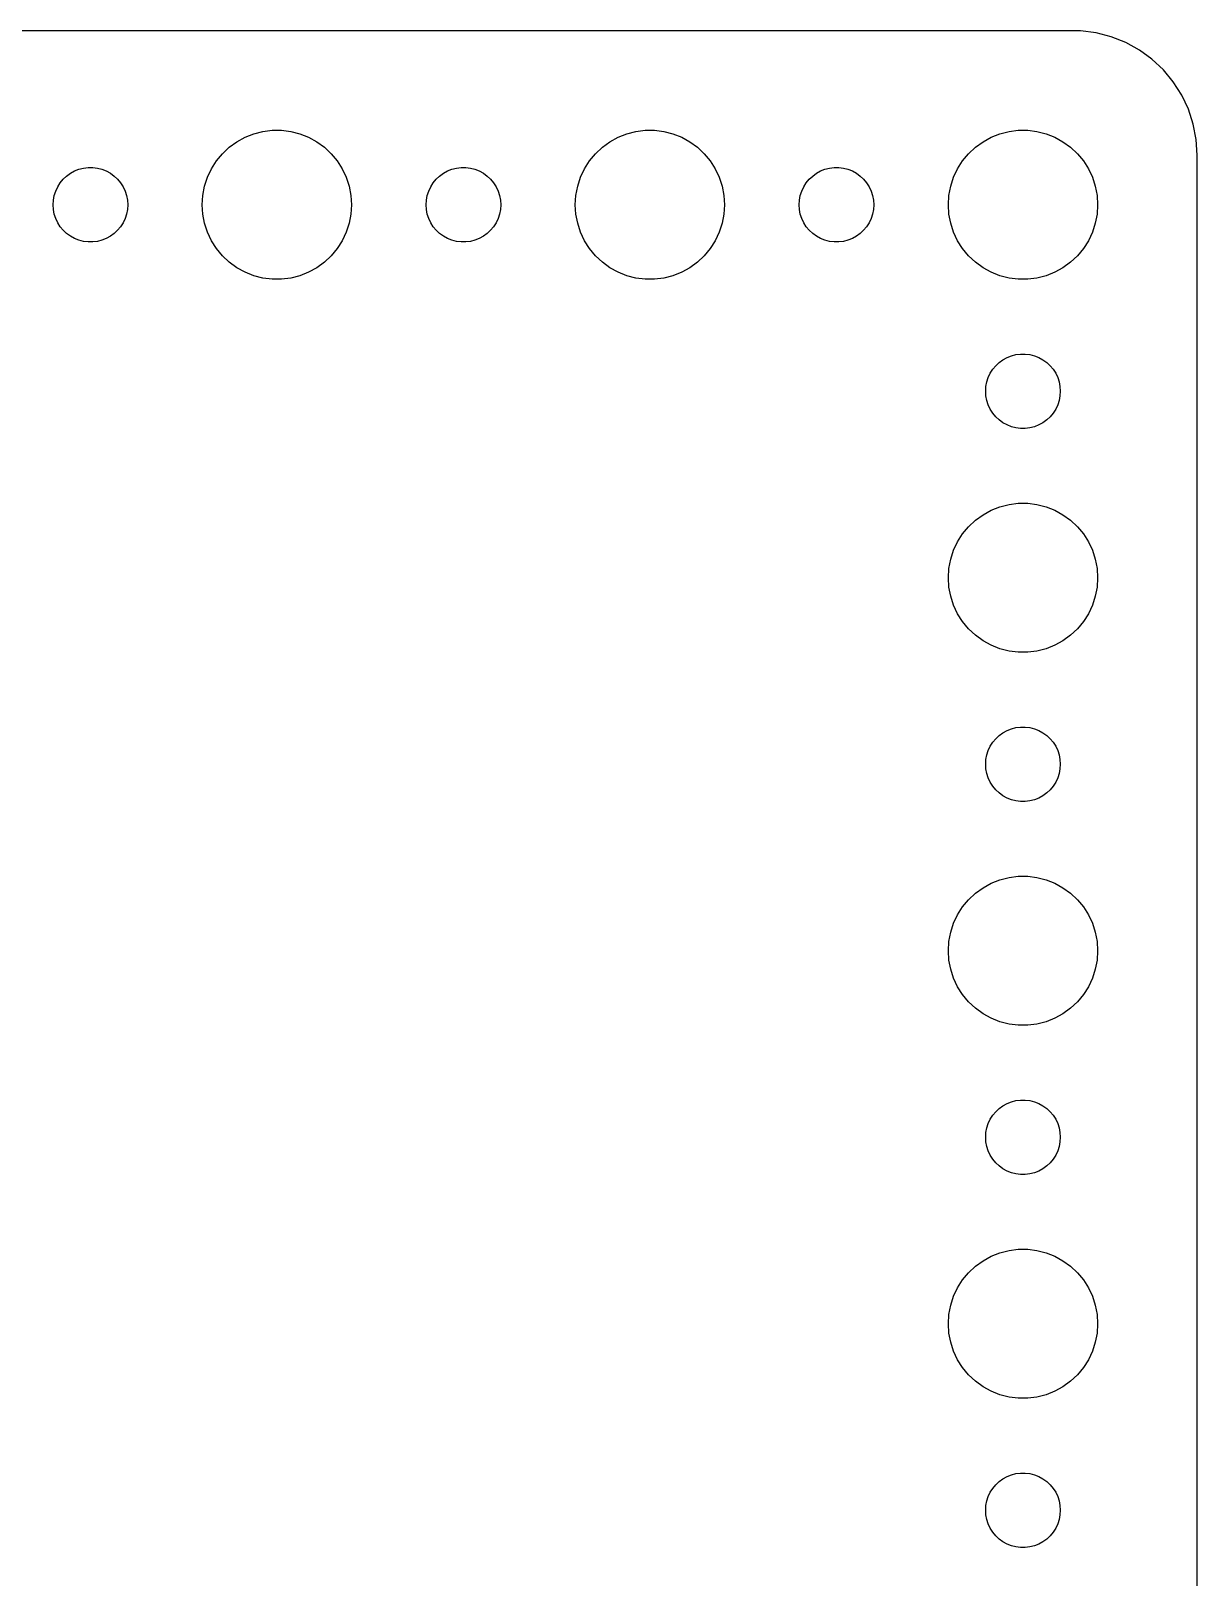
# Model space of a CAD drawing. Header units: metres. Extents: x -44 to 44, y -59 to 59.
# Drawn here: x -2.4 to 44.5, y -2.7 to 59.5 of the extents above; entities that cross this region are included whole.
import ezdxf

# ---------------------------------------------------------------- set-up
doc = ezdxf.new("R2010")
doc.units = ezdxf.units.M

msp = doc.modelspace()

# ---------------------------------------------------------------- linework, layer by layer
for p, q in [((39.8139, 59.4901), (-39.8139, 59.4901)), ((40.4369, 59.4114), (39.8139, 59.4901)), ((41.0451, 59.2553), (40.4369, 59.4114)), ((41.6289, 59.0241), (41.0451, 59.2553)), ((42.1791, 58.7216), (41.6289, 59.0241)), ((42.6871, 58.3526), (42.1791, 58.7216)), ((43.1448, 57.9227), (42.6871, 58.3526)), ((43.5451, 57.4389), (43.1448, 57.9227)), ((43.8815, 56.9088), (43.5451, 57.4389)), ((44.1489, 56.3406), (43.8815, 56.9088)), ((44.3429, 55.7434), (44.1489, 56.3406)), ((6.22266, 55.2145), (6.57294, 55.3532)), ((6.57294, 55.3532), (6.93785, 55.4469)), ((6.93785, 55.4469), (7.31161, 55.4941)), ((7.31161, 55.4941), (7.68837, 55.4941)), ((7.68837, 55.4941), (8.06213, 55.4469)), ((8.06213, 55.4469), (8.42705, 55.3532)), ((8.42705, 55.3532), (8.77733, 55.2145)), ((21.2227, 55.2145), (21.5729, 55.3532)), ((21.5729, 55.3532), (21.9379, 55.4469)), ((21.9379, 55.4469), (22.3116, 55.4941)), ((22.3116, 55.4941), (22.6884, 55.4941)), ((22.6884, 55.4941), (23.0621, 55.4469)), ((23.0621, 55.4469), (23.427, 55.3532)), ((23.427, 55.3532), (23.7773, 55.2145)), ((36.2227, 55.2145), (36.5729, 55.3532)), ((36.5729, 55.3532), (36.9379, 55.4469)), ((36.9379, 55.4469), (37.3116, 55.4941)), ((37.3116, 55.4941), (37.6884, 55.4941)), ((37.6884, 55.4941), (38.0621, 55.4469)), ((38.0621, 55.4469), (38.427, 55.3532)), ((38.427, 55.3532), (38.7773, 55.2145)), ((44.4606, 55.1267), (44.3429, 55.7434)), ((5.31308, 54.5536), (5.58772, 54.8115)), ((5.58772, 54.8115), (5.89252, 55.033)), ((5.89252, 55.033), (6.22266, 55.2145)), ((8.77733, 55.2145), (9.10747, 55.033)), ((9.10747, 55.033), (9.41226, 54.8115)), ((9.41226, 54.8115), (9.6869, 54.5536)), ((20.3131, 54.5536), (20.5877, 54.8115)), ((20.5877, 54.8115), (20.8925, 55.033)), ((20.8925, 55.033), (21.2227, 55.2145)), ((23.7773, 55.2145), (24.1075, 55.033)), ((24.1075, 55.033), (24.4123, 54.8115)), ((24.4123, 54.8115), (24.6869, 54.5536)), ((35.3131, 54.5536), (35.5877, 54.8115)), ((35.5877, 54.8115), (35.8925, 55.033)), ((35.8925, 55.033), (36.2227, 55.2145)), ((38.7773, 55.2145), (39.1075, 55.033)), ((39.1075, 55.033), (39.4123, 54.8115)), ((39.4123, 54.8115), (39.6869, 54.5536)), ((44.5, 54.5), (44.4606, 55.1267)), ((4.87108, 53.9453), (5.07294, 54.2634)), ((5.07294, 54.2634), (5.31308, 54.5536)), ((9.6869, 54.5536), (9.92705, 54.2634)), ((9.92705, 54.2634), (10.1289, 53.9453)), ((19.8711, 53.9453), (20.0729, 54.2634)), ((20.0729, 54.2634), (20.3131, 54.5536)), ((24.6869, 54.5536), (24.927, 54.2634)), ((24.927, 54.2634), (25.1289, 53.9453)), ((34.8711, 53.9453), (35.0729, 54.2634)), ((35.0729, 54.2634), (35.3131, 54.5536)), ((39.6869, 54.5536), (39.927, 54.2634)), ((39.927, 54.2634), (40.1289, 53.9453)), ((44.5, -54.5), (44.5, 54.5)), ((-1.21352, 53.3817), (-1.09344, 53.5268)), ((-1.09344, 53.5268), (-0.95613, 53.6558)), ((-0.95613, 53.6558), (-0.80373, 53.7665)), ((-0.80373, 53.7665), (-0.63866, 53.8572)), ((-0.63866, 53.8572), (-0.46352, 53.9266)), ((-0.46352, 53.9266), (-0.28107, 53.9734)), ((-0.28107, 53.9734), (-0.09418, 53.997)), ((-0.09418, 53.997), (0.09418, 53.997)), ((0.09418, 53.997), (0.28107, 53.9734)), ((0.28107, 53.9734), (0.46352, 53.9266)), ((0.46352, 53.9266), (0.63866, 53.8572)), ((0.63866, 53.8572), (0.80373, 53.7665)), ((0.80373, 53.7665), (0.95613, 53.6558)), ((0.95613, 53.6558), (1.09344, 53.5268)), ((1.09344, 53.5268), (1.21352, 53.3817)), ((4.59424, 53.2461), (4.71066, 53.6044)), ((4.71066, 53.6044), (4.87108, 53.9453)), ((10.1289, 53.9453), (10.2893, 53.6044)), ((10.2893, 53.6044), (10.4057, 53.2461)), ((13.7865, 53.3817), (13.9065, 53.5268)), ((13.9065, 53.5268), (14.0439, 53.6558)), ((14.0439, 53.6558), (14.1963, 53.7665)), ((14.1963, 53.7665), (14.3613, 53.8572)), ((14.3613, 53.8572), (14.5365, 53.9266)), ((14.5365, 53.9266), (14.7189, 53.9734)), ((14.7189, 53.9734), (14.9058, 53.997)), ((14.9058, 53.997), (15.0942, 53.997)), ((15.0942, 53.997), (15.2811, 53.9734)), ((15.2811, 53.9734), (15.4635, 53.9266)), ((15.4635, 53.9266), (15.6387, 53.8572)), ((15.6387, 53.8572), (15.8037, 53.7665)), ((15.8037, 53.7665), (15.9561, 53.6558)), ((15.9561, 53.6558), (16.0934, 53.5268)), ((16.0934, 53.5268), (16.2135, 53.3817)), ((19.5942, 53.2461), (19.7107, 53.6044)), ((19.7107, 53.6044), (19.8711, 53.9453)), ((25.1289, 53.9453), (25.2893, 53.6044)), ((25.2893, 53.6044), (25.4057, 53.2461)), ((28.7865, 53.3817), (28.9065, 53.5268)), ((28.9065, 53.5268), (29.0439, 53.6558)), ((29.0439, 53.6558), (29.1963, 53.7665)), ((29.1963, 53.7665), (29.3613, 53.8572)), ((29.3613, 53.8572), (29.5365, 53.9266)), ((29.5365, 53.9266), (29.7189, 53.9734)), ((29.7189, 53.9734), (29.9058, 53.997)), ((29.9058, 53.997), (30.0942, 53.997)), ((30.0942, 53.997), (30.2811, 53.9734)), ((30.2811, 53.9734), (30.4635, 53.9266)), ((30.4635, 53.9266), (30.6387, 53.8572)), ((30.6387, 53.8572), (30.8037, 53.7665)), ((30.8037, 53.7665), (30.9561, 53.6558)), ((30.9561, 53.6558), (31.0934, 53.5268)), ((31.0934, 53.5268), (31.2135, 53.3817)), ((34.5942, 53.2461), (34.7107, 53.6044)), ((34.7107, 53.6044), (34.8711, 53.9453)), ((40.1289, 53.9453), (40.2893, 53.6044)), ((40.2893, 53.6044), (40.4057, 53.2461)), ((-1.48816, 52.688), (-1.45287, 52.873)), ((-1.45287, 52.873), (-1.39465, 53.0522)), ((-1.39465, 53.0522), (-1.31445, 53.2226)), ((-1.31445, 53.2226), (-1.21352, 53.3817)), ((1.21352, 53.3817), (1.31445, 53.2226)), ((1.31445, 53.2226), (1.39465, 53.0522)), ((1.39465, 53.0522), (1.45287, 52.873)), ((1.45287, 52.873), (1.48816, 52.688)), ((4.5, 52.5), (4.52365, 52.876)), ((4.52365, 52.876), (4.59424, 53.2461)), ((10.4057, 53.2461), (10.4763, 52.876)), ((10.4763, 52.876), (10.5, 52.5)), ((13.5118, 52.688), (13.5471, 52.873)), ((13.5471, 52.873), (13.6053, 53.0522)), ((13.6053, 53.0522), (13.6855, 53.2226)), ((13.6855, 53.2226), (13.7865, 53.3817)), ((16.2135, 53.3817), (16.3145, 53.2226)), ((16.3145, 53.2226), (16.3947, 53.0522)), ((16.3947, 53.0522), (16.4529, 52.873)), ((16.4529, 52.873), (16.4882, 52.688)), ((19.5, 52.5), (19.5237, 52.876)), ((19.5237, 52.876), (19.5942, 53.2461)), ((25.4057, 53.2461), (25.4763, 52.876)), ((25.4763, 52.876), (25.5, 52.5)), ((28.5118, 52.688), (28.5471, 52.873)), ((28.5471, 52.873), (28.6053, 53.0522)), ((28.6053, 53.0522), (28.6855, 53.2226)), ((28.6855, 53.2226), (28.7865, 53.3817)), ((31.2135, 53.3817), (31.3145, 53.2226)), ((31.3145, 53.2226), (31.3947, 53.0522)), ((31.3947, 53.0522), (31.4529, 52.873)), ((31.4529, 52.873), (31.4882, 52.688)), ((34.5, 52.5), (34.5237, 52.876)), ((34.5237, 52.876), (34.5942, 53.2461)), ((40.4057, 53.2461), (40.4763, 52.876)), ((40.4763, 52.876), (40.5, 52.5)), ((-1.5, 52.5), (-1.48816, 52.688)), ((-1.48816, 52.312), (-1.5, 52.5)), ((-1.45287, 52.127), (-1.48816, 52.312)), ((1.48816, 52.312), (1.45287, 52.127)), ((1.48816, 52.688), (1.5, 52.5)), ((1.5, 52.5), (1.48816, 52.312)), ((4.52365, 52.124), (4.5, 52.5)), ((10.5, 52.5), (10.4763, 52.124)), ((13.5, 52.5), (13.5118, 52.688)), ((13.5118, 52.312), (13.5, 52.5)), ((13.5471, 52.127), (13.5118, 52.312)), ((16.4882, 52.312), (16.4529, 52.127)), ((16.4882, 52.688), (16.5, 52.5)), ((16.5, 52.5), (16.4882, 52.312)), ((19.5237, 52.124), (19.5, 52.5)), ((25.5, 52.5), (25.4763, 52.124)), ((28.5, 52.5), (28.5118, 52.688)), ((28.5118, 52.312), (28.5, 52.5)), ((28.5471, 52.127), (28.5118, 52.312)), ((31.4882, 52.312), (31.4529, 52.127)), ((31.4882, 52.688), (31.5, 52.5)), ((31.5, 52.5), (31.4882, 52.312)), ((34.5237, 52.124), (34.5, 52.5)), ((40.5, 52.5), (40.4763, 52.124)), ((-1.39465, 51.9478), (-1.45287, 52.127)), ((-1.31445, 51.7774), (-1.39465, 51.9478)), ((-1.21352, 51.6183), (-1.31445, 51.7774)), ((-1.09344, 51.4732), (-1.21352, 51.6183)), ((1.21352, 51.6183), (1.09344, 51.4732)), ((1.31445, 51.7774), (1.21352, 51.6183)), ((1.39465, 51.9478), (1.31445, 51.7774)), ((1.45287, 52.127), (1.39465, 51.9478)), ((4.59424, 51.7539), (4.52365, 52.124)), ((4.71066, 51.3956), (4.59424, 51.7539)), ((10.4057, 51.7539), (10.2893, 51.3956)), ((10.4763, 52.124), (10.4057, 51.7539)), ((13.6053, 51.9478), (13.5471, 52.127)), ((13.6855, 51.7774), (13.6053, 51.9478)), ((13.7865, 51.6183), (13.6855, 51.7774)), ((13.9065, 51.4732), (13.7865, 51.6183)), ((16.2135, 51.6183), (16.0934, 51.4732)), ((16.3145, 51.7774), (16.2135, 51.6183)), ((16.3947, 51.9478), (16.3145, 51.7774)), ((16.4529, 52.127), (16.3947, 51.9478)), ((19.5942, 51.7539), (19.5237, 52.124)), ((19.7107, 51.3956), (19.5942, 51.7539)), ((25.4057, 51.7539), (25.2893, 51.3956)), ((25.4763, 52.124), (25.4057, 51.7539)), ((28.6053, 51.9478), (28.5471, 52.127)), ((28.6855, 51.7774), (28.6053, 51.9478)), ((28.7865, 51.6183), (28.6855, 51.7774)), ((28.9065, 51.4732), (28.7865, 51.6183)), ((31.2135, 51.6183), (31.0934, 51.4732)), ((31.3145, 51.7774), (31.2135, 51.6183)), ((31.3947, 51.9478), (31.3145, 51.7774)), ((31.4529, 52.127), (31.3947, 51.9478)), ((34.5942, 51.7539), (34.5237, 52.124)), ((34.7107, 51.3956), (34.5942, 51.7539)), ((40.4057, 51.7539), (40.2893, 51.3956)), ((40.4763, 52.124), (40.4057, 51.7539)), ((-0.95613, 51.3442), (-1.09344, 51.4732)), ((-0.80373, 51.2335), (-0.95613, 51.3442)), ((-0.63866, 51.1428), (-0.80373, 51.2335)), ((-0.46352, 51.0734), (-0.63866, 51.1428)), ((-0.28107, 51.0266), (-0.46352, 51.0734)), ((-0.09418, 51.003), (-0.28107, 51.0266)), ((0.09418, 51.003), (-0.09418, 51.003)), ((0.28107, 51.0266), (0.09418, 51.003)), ((0.46352, 51.0734), (0.28107, 51.0266)), ((0.63866, 51.1428), (0.46352, 51.0734)), ((0.80373, 51.2335), (0.63866, 51.1428)), ((0.95613, 51.3442), (0.80373, 51.2335)), ((1.09344, 51.4732), (0.95613, 51.3442)), ((4.87108, 51.0547), (4.71066, 51.3956)), ((5.07294, 50.7366), (4.87108, 51.0547)), ((10.1289, 51.0547), (9.92705, 50.7366)), ((10.2893, 51.3956), (10.1289, 51.0547)), ((14.0439, 51.3442), (13.9065, 51.4732)), ((14.1963, 51.2335), (14.0439, 51.3442)), ((14.3613, 51.1428), (14.1963, 51.2335)), ((14.5365, 51.0734), (14.3613, 51.1428)), ((14.7189, 51.0266), (14.5365, 51.0734)), ((14.9058, 51.003), (14.7189, 51.0266)), ((15.0942, 51.003), (14.9058, 51.003)), ((15.2811, 51.0266), (15.0942, 51.003)), ((15.4635, 51.0734), (15.2811, 51.0266)), ((15.6387, 51.1428), (15.4635, 51.0734)), ((15.8037, 51.2335), (15.6387, 51.1428)), ((15.9561, 51.3442), (15.8037, 51.2335)), ((16.0934, 51.4732), (15.9561, 51.3442)), ((19.8711, 51.0547), (19.7107, 51.3956)), ((20.0729, 50.7366), (19.8711, 51.0547)), ((25.1289, 51.0547), (24.927, 50.7366)), ((25.2893, 51.3956), (25.1289, 51.0547)), ((29.0439, 51.3442), (28.9065, 51.4732)), ((29.1963, 51.2335), (29.0439, 51.3442)), ((29.3613, 51.1428), (29.1963, 51.2335)), ((29.5365, 51.0734), (29.3613, 51.1428)), ((29.7189, 51.0266), (29.5365, 51.0734)), ((29.9058, 51.003), (29.7189, 51.0266)), ((30.0942, 51.003), (29.9058, 51.003)), ((30.2811, 51.0266), (30.0942, 51.003)), ((30.4635, 51.0734), (30.2811, 51.0266)), ((30.6387, 51.1428), (30.4635, 51.0734)), ((30.8037, 51.2335), (30.6387, 51.1428)), ((30.9561, 51.3442), (30.8037, 51.2335)), ((31.0934, 51.4732), (30.9561, 51.3442)), ((34.8711, 51.0547), (34.7107, 51.3956)), ((35.0729, 50.7366), (34.8711, 51.0547)), ((40.1289, 51.0547), (39.927, 50.7366)), ((40.2893, 51.3956), (40.1289, 51.0547)), ((5.31308, 50.4464), (5.07294, 50.7366)), ((5.58772, 50.1885), (5.31308, 50.4464)), ((9.6869, 50.4464), (9.41226, 50.1885)), ((9.92705, 50.7366), (9.6869, 50.4464)), ((20.3131, 50.4464), (20.0729, 50.7366)), ((20.5877, 50.1885), (20.3131, 50.4464)), ((24.6869, 50.4464), (24.4123, 50.1885)), ((24.927, 50.7366), (24.6869, 50.4464)), ((35.3131, 50.4464), (35.0729, 50.7366)), ((35.5877, 50.1885), (35.3131, 50.4464)), ((39.6869, 50.4464), (39.4123, 50.1885)), ((39.927, 50.7366), (39.6869, 50.4464)), ((5.89252, 49.967), (5.58772, 50.1885)), ((6.22266, 49.7855), (5.89252, 49.967)), ((6.57294, 49.6468), (6.22266, 49.7855)), ((8.77733, 49.7855), (8.42705, 49.6468)), ((9.10747, 49.967), (8.77733, 49.7855)), ((9.41226, 50.1885), (9.10747, 49.967)), ((20.8925, 49.967), (20.5877, 50.1885)), ((21.2227, 49.7855), (20.8925, 49.967)), ((21.5729, 49.6468), (21.2227, 49.7855)), ((23.7773, 49.7855), (23.427, 49.6468)), ((24.1075, 49.967), (23.7773, 49.7855)), ((24.4123, 50.1885), (24.1075, 49.967)), ((35.8925, 49.967), (35.5877, 50.1885)), ((36.2227, 49.7855), (35.8925, 49.967)), ((36.5729, 49.6468), (36.2227, 49.7855)), ((38.7773, 49.7855), (38.427, 49.6468)), ((39.1075, 49.967), (38.7773, 49.7855)), ((39.4123, 50.1885), (39.1075, 49.967)), ((6.93785, 49.5531), (6.57294, 49.6468)), ((7.31161, 49.5059), (6.93785, 49.5531)), ((7.68837, 49.5059), (7.31161, 49.5059)), ((8.06213, 49.5531), (7.68837, 49.5059)), ((8.42705, 49.6468), (8.06213, 49.5531)), ((21.9379, 49.5531), (21.5729, 49.6468)), ((22.3116, 49.5059), (21.9379, 49.5531)), ((22.6884, 49.5059), (22.3116, 49.5059)), ((23.0621, 49.5531), (22.6884, 49.5059)), ((23.427, 49.6468), (23.0621, 49.5531)), ((36.9379, 49.5531), (36.5729, 49.6468)), ((37.3116, 49.5059), (36.9379, 49.5531)), ((37.6884, 49.5059), (37.3116, 49.5059)), ((38.0621, 49.5531), (37.6884, 49.5059)), ((38.427, 49.6468), (38.0621, 49.5531)), ((36.2865, 45.8817), (36.4065, 46.0268)), ((36.4065, 46.0268), (36.5439, 46.1558)), ((36.5439, 46.1558), (36.6963, 46.2665)), ((36.6963, 46.2665), (36.8613, 46.3572)), ((36.8613, 46.3572), (37.0365, 46.4266)), ((37.0365, 46.4266), (37.2189, 46.4734)), ((37.2189, 46.4734), (37.4058, 46.497)), ((37.4058, 46.497), (37.5942, 46.497)), ((37.5942, 46.497), (37.7811, 46.4734)), ((37.7811, 46.4734), (37.9635, 46.4266)), ((37.9635, 46.4266), (38.1387, 46.3572)), ((38.1387, 46.3572), (38.3037, 46.2665)), ((38.3037, 46.2665), (38.4561, 46.1558)), ((38.4561, 46.1558), (38.5934, 46.0268)), ((38.5934, 46.0268), (38.7135, 45.8817)), ((36.0471, 45.373), (36.1053, 45.5522)), ((36.1053, 45.5522), (36.1855, 45.7226)), ((36.1855, 45.7226), (36.2865, 45.8817)), ((38.7135, 45.8817), (38.8145, 45.7226)), ((38.8145, 45.7226), (38.8947, 45.5522)), ((38.8947, 45.5522), (38.9529, 45.373)), ((36, 45), (36.0118, 45.188)), ((36.0118, 44.812), (36, 45)), ((36.0118, 45.188), (36.0471, 45.373)), ((36.0471, 44.627), (36.0118, 44.812)), ((38.9529, 45.373), (38.9882, 45.188)), ((38.9882, 44.812), (38.9529, 44.627)), ((38.9882, 45.188), (39, 45)), ((39, 45), (38.9882, 44.812)), ((36.1053, 44.4478), (36.0471, 44.627)), ((36.1855, 44.2774), (36.1053, 44.4478)), ((36.2865, 44.1183), (36.1855, 44.2774)), ((38.8145, 44.2774), (38.7135, 44.1183)), ((38.8947, 44.4478), (38.8145, 44.2774)), ((38.9529, 44.627), (38.8947, 44.4478)), ((36.4065, 43.9732), (36.2865, 44.1183)), ((36.5439, 43.8442), (36.4065, 43.9732)), ((36.6963, 43.7335), (36.5439, 43.8442)), ((36.8613, 43.6428), (36.6963, 43.7335)), ((37.0365, 43.5734), (36.8613, 43.6428)), ((37.2189, 43.5266), (37.0365, 43.5734)), ((37.4058, 43.503), (37.2189, 43.5266)), ((37.7811, 43.5266), (37.5942, 43.503)), ((37.9635, 43.5734), (37.7811, 43.5266)), ((38.1387, 43.6428), (37.9635, 43.5734)), ((38.3037, 43.7335), (38.1387, 43.6428)), ((38.4561, 43.8442), (38.3037, 43.7335)), ((38.5934, 43.9732), (38.4561, 43.8442)), ((38.7135, 44.1183), (38.5934, 43.9732)), ((37.5942, 43.503), (37.4058, 43.503)), ((36.5729, 40.3532), (36.9379, 40.4469)), ((36.9379, 40.4469), (37.3116, 40.4941)), ((37.3116, 40.4941), (37.6884, 40.4941)), ((37.6884, 40.4941), (38.0621, 40.4469)), ((38.0621, 40.4469), (38.427, 40.3532)), ((35.3131, 39.5536), (35.5877, 39.8115)), ((35.5877, 39.8115), (35.8925, 40.033)), ((35.8925, 40.033), (36.2227, 40.2145)), ((36.2227, 40.2145), (36.5729, 40.3532)), ((38.427, 40.3532), (38.7773, 40.2145)), ((38.7773, 40.2145), (39.1075, 40.033)), ((39.1075, 40.033), (39.4123, 39.8115)), ((39.4123, 39.8115), (39.6869, 39.5536)), ((34.8711, 38.9453), (35.0729, 39.2634)), ((35.0729, 39.2634), (35.3131, 39.5536)), ((39.6869, 39.5536), (39.927, 39.2634)), ((39.927, 39.2634), (40.1289, 38.9453)), ((34.5942, 38.2461), (34.7107, 38.6044)), ((34.7107, 38.6044), (34.8711, 38.9453)), ((40.1289, 38.9453), (40.2893, 38.6044)), ((40.2893, 38.6044), (40.4057, 38.2461)), ((34.5237, 37.876), (34.5942, 38.2461)), ((40.4057, 38.2461), (40.4763, 37.876)), ((34.5, 37.5), (34.5237, 37.876)), ((34.5237, 37.124), (34.5, 37.5)), ((40.4763, 37.876), (40.5, 37.5)), ((40.5, 37.5), (40.4763, 37.124)), ((34.5942, 36.7539), (34.5237, 37.124)), ((34.7107, 36.3956), (34.5942, 36.7539)), ((40.4057, 36.7539), (40.2893, 36.3956)), ((40.4763, 37.124), (40.4057, 36.7539)), ((34.8711, 36.0547), (34.7107, 36.3956)), ((40.2893, 36.3956), (40.1289, 36.0547)), ((35.0729, 35.7366), (34.8711, 36.0547)), ((35.3131, 35.4464), (35.0729, 35.7366)), ((35.5877, 35.1885), (35.3131, 35.4464)), ((39.6869, 35.4464), (39.4123, 35.1885)), ((39.927, 35.7366), (39.6869, 35.4464)), ((40.1289, 36.0547), (39.927, 35.7366)), ((35.8925, 34.967), (35.5877, 35.1885)), ((36.2227, 34.7855), (35.8925, 34.967)), ((39.1075, 34.967), (38.7773, 34.7855)), ((39.4123, 35.1885), (39.1075, 34.967)), ((36.5729, 34.6468), (36.2227, 34.7855)), ((36.9379, 34.5531), (36.5729, 34.6468)), ((37.3116, 34.5059), (36.9379, 34.5531)), ((37.6884, 34.5059), (37.3116, 34.5059)), ((38.0621, 34.5531), (37.6884, 34.5059)), ((38.427, 34.6468), (38.0621, 34.5531)), ((38.7773, 34.7855), (38.427, 34.6468)), ((36.4065, 31.0268), (36.5439, 31.1558)), ((36.5439, 31.1558), (36.6963, 31.2665)), ((36.6963, 31.2665), (36.8613, 31.3572)), ((36.8613, 31.3572), (37.0365, 31.4266)), ((37.0365, 31.4266), (37.2189, 31.4734)), ((37.2189, 31.4734), (37.4058, 31.497)), ((37.4058, 31.497), (37.5942, 31.497)), ((37.5942, 31.497), (37.7811, 31.4734)), ((37.7811, 31.4734), (37.9635, 31.4266)), ((37.9635, 31.4266), (38.1387, 31.3572)), ((38.1387, 31.3572), (38.3037, 31.2665)), ((38.3037, 31.2665), (38.4561, 31.1558)), ((38.4561, 31.1558), (38.5934, 31.0268)), ((36.0471, 30.373), (36.1053, 30.5522)), ((36.1053, 30.5522), (36.1855, 30.7226)), ((36.1855, 30.7226), (36.2865, 30.8817)), ((36.2865, 30.8817), (36.4065, 31.0268)), ((38.5934, 31.0268), (38.7135, 30.8817)), ((38.7135, 30.8817), (38.8145, 30.7226)), ((38.8145, 30.7226), (38.8947, 30.5522)), ((38.8947, 30.5522), (38.9529, 30.373)), ((36, 30), (36.0118, 30.188)), ((36.0118, 29.812), (36, 30)), ((36.0118, 30.188), (36.0471, 30.373)), ((38.9529, 30.373), (38.9882, 30.188)), ((38.9882, 30.188), (39, 30)), ((39, 30), (38.9882, 29.812)), ((36.0471, 29.627), (36.0118, 29.812)), ((36.1053, 29.4478), (36.0471, 29.627)), ((36.1855, 29.2774), (36.1053, 29.4478)), ((36.2865, 29.1183), (36.1855, 29.2774)), ((38.8145, 29.2774), (38.7135, 29.1183)), ((38.8947, 29.4478), (38.8145, 29.2774)), ((38.9529, 29.627), (38.8947, 29.4478)), ((38.9882, 29.812), (38.9529, 29.627)), ((36.4065, 28.9732), (36.2865, 29.1183)), ((36.5439, 28.8442), (36.4065, 28.9732)), ((36.6963, 28.7335), (36.5439, 28.8442)), ((36.8613, 28.6427), (36.6963, 28.7335)), ((37.0365, 28.5734), (36.8613, 28.6427)), ((38.1387, 28.6427), (37.9635, 28.5734)), ((38.3037, 28.7335), (38.1387, 28.6427)), ((38.4561, 28.8442), (38.3037, 28.7335)), ((38.5934, 28.9732), (38.4561, 28.8442)), ((38.7135, 29.1183), (38.5934, 28.9732)), ((37.2189, 28.5266), (37.0365, 28.5734)), ((37.4058, 28.503), (37.2189, 28.5266)), ((37.5942, 28.503), (37.4058, 28.503)), ((37.7811, 28.5266), (37.5942, 28.503)), ((37.9635, 28.5734), (37.7811, 28.5266)), ((36.9379, 25.4469), (37.3116, 25.4941)), ((37.3116, 25.4941), (37.6884, 25.4941)), ((37.6884, 25.4941), (38.0621, 25.4469)), ((35.5877, 24.8115), (35.8925, 25.033)), ((35.8925, 25.033), (36.2227, 25.2145)), ((36.2227, 25.2145), (36.5729, 25.3532)), ((36.5729, 25.3532), (36.9379, 25.4469)), ((38.0621, 25.4469), (38.427, 25.3532)), ((38.427, 25.3532), (38.7773, 25.2145)), ((38.7773, 25.2145), (39.1075, 25.033)), ((39.1075, 25.033), (39.4123, 24.8115)), ((34.8711, 23.9453), (35.0729, 24.2634)), ((35.0729, 24.2634), (35.3131, 24.5536)), ((35.3131, 24.5536), (35.5877, 24.8115)), ((39.4123, 24.8115), (39.6869, 24.5536)), ((39.6869, 24.5536), (39.927, 24.2634)), ((39.927, 24.2634), (40.1289, 23.9453)), ((34.7107, 23.6044), (34.8711, 23.9453)), ((40.1289, 23.9453), (40.2893, 23.6044)), ((34.5237, 22.876), (34.5942, 23.2461)), ((34.5942, 23.2461), (34.7107, 23.6044)), ((40.2893, 23.6044), (40.4057, 23.2461)), ((40.4057, 23.2461), (40.4763, 22.876)), ((34.5, 22.5), (34.5237, 22.876)), ((34.5237, 22.124), (34.5, 22.5)), ((40.4763, 22.876), (40.5, 22.5)), ((40.5, 22.5), (40.4763, 22.124)), ((34.5942, 21.7539), (34.5237, 22.124)), ((40.4763, 22.124), (40.4057, 21.7539)), ((34.7107, 21.3956), (34.5942, 21.7539)), ((34.8711, 21.0547), (34.7107, 21.3956)), ((40.2893, 21.3956), (40.1289, 21.0547)), ((40.4057, 21.7539), (40.2893, 21.3956)), ((35.0729, 20.7366), (34.8711, 21.0547)), ((35.3131, 20.4464), (35.0729, 20.7366)), ((39.927, 20.7366), (39.6869, 20.4464)), ((40.1289, 21.0547), (39.927, 20.7366)), ((35.5877, 20.1884), (35.3131, 20.4464)), ((35.8925, 19.967), (35.5877, 20.1884)), ((36.2227, 19.7855), (35.8925, 19.967)), ((39.1075, 19.967), (38.7773, 19.7855)), ((39.4123, 20.1884), (39.1075, 19.967)), ((39.6869, 20.4464), (39.4123, 20.1884)), ((36.5729, 19.6468), (36.2227, 19.7855)), ((36.9379, 19.5531), (36.5729, 19.6468)), ((37.3116, 19.5059), (36.9379, 19.5531)), ((37.6884, 19.5059), (37.3116, 19.5059)), ((38.0621, 19.5531), (37.6884, 19.5059)), ((38.427, 19.6468), (38.0621, 19.5531)), ((38.7773, 19.7855), (38.427, 19.6468)), ((36.5439, 16.1558), (36.6963, 16.2665)), ((36.6963, 16.2665), (36.8613, 16.3572)), ((36.8613, 16.3572), (37.0365, 16.4266)), ((37.0365, 16.4266), (37.2189, 16.4734)), ((37.2189, 16.4734), (37.4058, 16.497)), ((37.4058, 16.497), (37.5942, 16.497)), ((37.5942, 16.497), (37.7811, 16.4734)), ((37.7811, 16.4734), (37.9635, 16.4266)), ((37.9635, 16.4266), (38.1387, 16.3572)), ((38.1387, 16.3572), (38.3037, 16.2665)), ((38.3037, 16.2665), (38.4561, 16.1558)), ((36.0471, 15.373), (36.1053, 15.5522)), ((36.1053, 15.5522), (36.1855, 15.7226)), ((36.1855, 15.7226), (36.2865, 15.8817)), ((36.2865, 15.8817), (36.4065, 16.0268)), ((36.4065, 16.0268), (36.5439, 16.1558)), ((38.4561, 16.1558), (38.5934, 16.0268)), ((38.5934, 16.0268), (38.7135, 15.8817)), ((38.7135, 15.8817), (38.8145, 15.7226)), ((38.8145, 15.7226), (38.8947, 15.5522)), ((38.8947, 15.5522), (38.9529, 15.373)), ((36, 15), (36.0118, 15.188)), ((36.0118, 14.812), (36, 15)), ((36.0118, 15.188), (36.0471, 15.373)), ((38.9529, 15.373), (38.9882, 15.188)), ((38.9882, 15.188), (39, 15)), ((39, 15), (38.9882, 14.812)), ((36.0471, 14.627), (36.0118, 14.812)), ((36.1053, 14.4478), (36.0471, 14.627)), ((36.1855, 14.2774), (36.1053, 14.4478)), ((38.8947, 14.4478), (38.8145, 14.2774)), ((38.9529, 14.627), (38.8947, 14.4478)), ((38.9882, 14.812), (38.9529, 14.627)), ((36.2865, 14.1183), (36.1855, 14.2774)), ((36.4065, 13.9732), (36.2865, 14.1183)), ((36.5439, 13.8442), (36.4065, 13.9732)), ((36.6963, 13.7335), (36.5439, 13.8442)), ((36.8613, 13.6427), (36.6963, 13.7335)), ((38.3037, 13.7335), (38.1387, 13.6427)), ((38.4561, 13.8442), (38.3037, 13.7335)), ((38.5934, 13.9732), (38.4561, 13.8442)), ((38.7135, 14.1183), (38.5934, 13.9732)), ((38.8145, 14.2774), (38.7135, 14.1183)), ((37.0365, 13.5734), (36.8613, 13.6427)), ((37.2189, 13.5266), (37.0365, 13.5734)), ((37.4058, 13.5029), (37.2189, 13.5266)), ((37.5942, 13.5029), (37.4058, 13.5029)), ((37.7811, 13.5266), (37.5942, 13.5029)), ((37.9635, 13.5734), (37.7811, 13.5266)), ((38.1387, 13.6427), (37.9635, 13.5734)), ((35.5877, 9.81154), (35.8925, 10.033)), ((35.8925, 10.033), (36.2227, 10.2145)), ((36.2227, 10.2145), (36.5729, 10.3532)), ((36.5729, 10.3532), (36.9379, 10.4469)), ((36.9379, 10.4469), (37.3116, 10.4941)), ((37.3116, 10.4941), (37.6884, 10.4941)), ((37.6884, 10.4941), (38.0621, 10.4469)), ((38.0621, 10.4469), (38.427, 10.3532)), ((38.427, 10.3532), (38.7773, 10.2145)), ((38.7773, 10.2145), (39.1075, 10.033)), ((39.1075, 10.033), (39.4123, 9.81154)), ((35.0729, 9.26335), (35.3131, 9.55363)), ((35.3131, 9.55363), (35.5877, 9.81154)), ((39.4123, 9.81154), (39.6869, 9.55363)), ((39.6869, 9.55363), (39.927, 9.26335)), ((34.7107, 8.60437), (34.8711, 8.94525)), ((34.8711, 8.94525), (35.0729, 9.26335)), ((39.927, 9.26335), (40.1289, 8.94525)), ((40.1289, 8.94525), (40.2893, 8.60437)), ((34.5237, 7.87599), (34.5942, 8.24606)), ((34.5942, 8.24606), (34.7107, 8.60437)), ((40.2893, 8.60437), (40.4057, 8.24606)), ((40.4057, 8.24606), (40.4763, 7.87599)), ((34.5, 7.5), (34.5237, 7.87599)), ((34.5237, 7.12399), (34.5, 7.5)), ((40.4763, 7.87599), (40.5, 7.5)), ((40.5, 7.5), (40.4763, 7.12399)), ((34.5942, 6.75392), (34.5237, 7.12399)), ((40.4763, 7.12399), (40.4057, 6.75392)), ((34.7107, 6.39561), (34.5942, 6.75392)), ((34.8711, 6.05473), (34.7107, 6.39561)), ((40.2893, 6.39561), (40.1289, 6.05473)), ((40.4057, 6.75392), (40.2893, 6.39561)), ((35.0729, 5.73663), (34.8711, 6.05473)), ((35.3131, 5.44635), (35.0729, 5.73663)), ((39.927, 5.73663), (39.6869, 5.44635)), ((40.1289, 6.05473), (39.927, 5.73663)), ((35.5877, 5.18845), (35.3131, 5.44635)), ((35.8925, 4.96701), (35.5877, 5.18845)), ((39.4123, 5.18845), (39.1075, 4.96701)), ((39.6869, 5.44635), (39.4123, 5.18845)), ((36.2227, 4.78551), (35.8925, 4.96701)), ((36.5729, 4.64682), (36.2227, 4.78551)), ((36.9379, 4.55313), (36.5729, 4.64682)), ((37.3116, 4.50591), (36.9379, 4.55313)), ((37.6884, 4.50591), (37.3116, 4.50591)), ((38.0621, 4.55313), (37.6884, 4.50591)), ((38.427, 4.64682), (38.0621, 4.55313)), ((38.7773, 4.78551), (38.427, 4.64682)), ((39.1075, 4.96701), (38.7773, 4.78551)), ((36.5439, 1.15576), (36.6963, 1.26648)), ((36.6963, 1.26648), (36.8613, 1.35724)), ((36.8613, 1.35724), (37.0365, 1.42657)), ((37.0365, 1.42657), (37.2189, 1.47342)), ((37.2189, 1.47342), (37.4058, 1.49704)), ((37.4058, 1.49704), (37.5942, 1.49704)), ((37.5942, 1.49704), (37.7811, 1.47342)), ((37.7811, 1.47342), (37.9635, 1.42657)), ((37.9635, 1.42657), (38.1387, 1.35724)), ((38.1387, 1.35724), (38.3037, 1.26648)), ((38.3037, 1.26648), (38.4561, 1.15576)), ((36.1053, 0.55219), (36.1855, 0.72263)), ((36.1855, 0.72263), (36.2865, 0.88167)), ((36.2865, 0.88167), (36.4065, 1.02681)), ((36.4065, 1.02681), (36.5439, 1.15576)), ((38.4561, 1.15576), (38.5934, 1.02681)), ((38.5934, 1.02681), (38.7135, 0.88167)), ((38.7135, 0.88167), (38.8145, 0.72263)), ((38.8145, 0.72263), (38.8947, 0.55219)), ((36, 0), (36.0118, 0.18799)), ((36.0118, -0.18799), (36, 0)), ((36.0118, 0.18799), (36.0471, 0.37303)), ((36.0471, 0.37303), (36.1053, 0.55219)), ((38.8947, 0.55219), (38.9529, 0.37303)), ((38.9529, 0.37303), (38.9882, 0.18799)), ((38.9882, 0.18799), (39, 0)), ((39, 0), (38.9882, -0.18799)), ((36.0471, -0.37303), (36.0118, -0.18799)), ((36.1053, -0.55219), (36.0471, -0.37303)), ((36.1855, -0.72263), (36.1053, -0.55219)), ((38.8947, -0.55219), (38.8145, -0.72263)), ((38.9529, -0.37303), (38.8947, -0.55219)), ((38.9882, -0.18799), (38.9529, -0.37303)), ((36.2865, -0.88167), (36.1855, -0.72263)), ((36.4065, -1.02681), (36.2865, -0.88167)), ((36.5439, -1.15576), (36.4065, -1.02681)), ((36.6963, -1.26648), (36.5439, -1.15576)), ((38.4561, -1.15576), (38.3037, -1.26648)), ((38.5934, -1.02681), (38.4561, -1.15576)), ((38.7135, -0.88167), (38.5934, -1.02681)), ((38.8145, -0.72263), (38.7135, -0.88167)), ((36.8613, -1.35724), (36.6963, -1.26648)), ((37.0365, -1.42657), (36.8613, -1.35724)), ((37.2189, -1.47342), (37.0365, -1.42657)), ((37.4058, -1.49704), (37.2189, -1.47342)), ((37.5942, -1.49704), (37.4058, -1.49704)), ((37.7811, -1.47342), (37.5942, -1.49704)), ((37.9635, -1.42657), (37.7811, -1.47342)), ((38.1387, -1.35724), (37.9635, -1.42657)), ((38.3037, -1.26648), (38.1387, -1.35724))]:
    msp.add_line(p, q)

doc.saveas('drawing.dxf')
